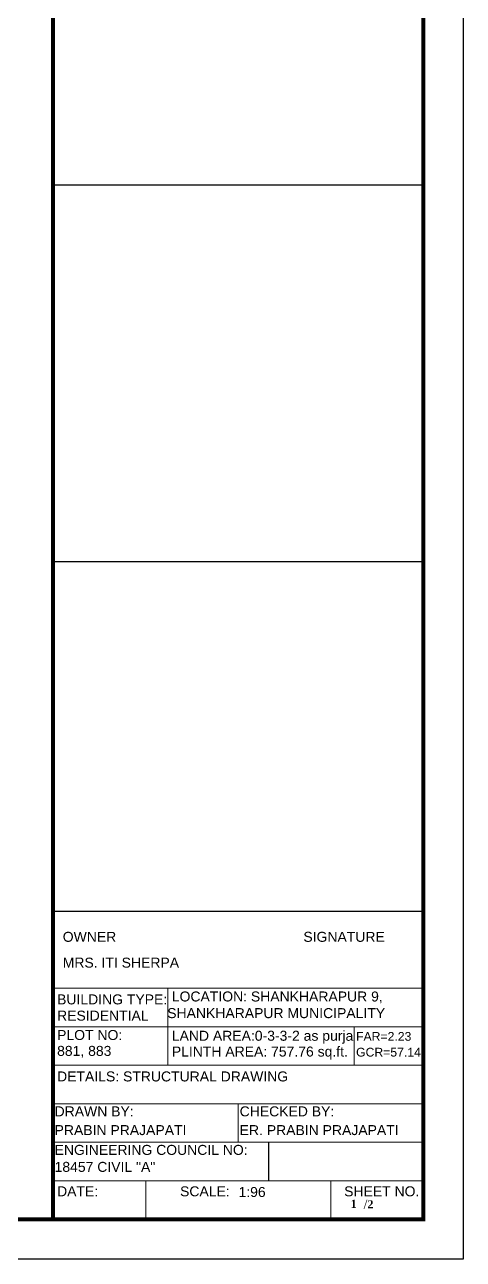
# Model space of a CAD drawing. Header units: inches. Extents: x -4737 to 13205, y 2479 to 13285.
# Drawn here: x 8842 to 9368, y 9074 to 10558 of the extents above; entities that cross this region are included whole.
import ezdxf

# ---------------------------------------------------------------- set-up
doc = ezdxf.new("R2010")
doc.units = ezdxf.units.IN
doc.header["$MEASUREMENT"] = 0
doc.layers.add('A-Wall', color=7, linetype='Continuous')
doc.layers.add('Text', color=7, linetype='Continuous', lineweight=13)
doc.layers.add('Text 0.200', color=122, linetype='Continuous', lineweight=20)
doc.styles.add('ordinary', font='arial.ttf')
doc.styles.get("Standard").update_dxf_attribs({"font": 'arial.ttf'})

msp = doc.modelspace()

# ---------------------------------------------------------------- linework, layer by layer
for p, q in [((8875.7, 10365.3), (9320.4, 10365.3)), ((8875.7, 9912.6), (9320.4, 9912.6)), ((8875.7, 9492.3), (9320.4, 9492.3))]:
    msp.add_line(p, q)
msp.add_lwpolyline([(6193.6, 9073.8), (6193.6, 11318.8), (9368.4, 11318.8), (9368.4, 9073.8)], close=True)
at = {"const_width": 4.8}
msp.add_lwpolyline([(9320.4, 9121.8), (9320.4, 11270.8), (6337.6, 11270.8), (6337.6, 9121.8)], close=True, dxfattribs=at)
msp.add_lwpolyline([(8875.7, 9121.8), (8875.7, 11270.8)], dxfattribs=at)
at = {"layer": 'A-Wall', "ltscale": 50}
msp.add_line((9134.4, 9214.4), (9134.4, 9168.1), dxfattribs=at)
at = {"layer": 'Text'}
for p, q in [((8875.7, 9399.7), (9320.4, 9399.7)), ((9013.6, 9399.7), (9013.6, 9307.1)), ((8875.7, 9353.4), (9320.4, 9353.4)), ((9237.5, 9353.4), (9237.5, 9307)), ((8875.7, 9307.1), (9320.4, 9307.1)), ((8875.7, 9260.7), (9320.4, 9260.7)), ((9098.1, 9260.7), (9098.1, 9214.4)), ((8875.7, 9214.4), (9320.4, 9214.4)), ((8875.7, 9168.1), (9320.4, 9168.1)), ((8986.9, 9121.8), (8986.9, 9168.1)), ((9209.2, 9121.8), (9209.2, 9168.1))]:
    msp.add_line(p, q, dxfattribs=at)

# ---------------------------------------------------------------- texts
at = {"insert": (9209.2, 9159), "char_height": 6.5423, "width": 86.843, "attachment_point": 1}
msp.add_mtext('\\A1;{\\fTimes New Roman|b1|i0|c0|p18;\\H1.2367x;\\P\\pi29.41602;\\H0.80859x;    \\fBookman Old Style|b0|i0|c0|p18;\\H1.6907x;/\\fBookman Old Style|b1|i0|c0|p18;\\H0.86414x;2\\fArial|b1|i0|c0|p34;\\H1.2047x; \\H0.8998x;   }', dxfattribs=at)
at = {"layer": 'Text', "style": 'ordinary'}
for s, height, p in [('OWNER', 12, (8887.3, 9455.4)), ('SIGNATURE', 12, (9176.3, 9455.4)), ('MRS. ITI SHERPA', 12, (8887.3, 9424.4)), ('LOCATION: SHANKHARAPUR 9,', 12, (9018.3, 9383.7)), ('BUILDING TYPE:  ', 12, (8880.5, 9380.2)), ('RESIDENTIAL', 12, (8880.5, 9360.7)), ('SHANKHARAPUR MUNICIPALITY', 12, (9012.8, 9363.7)), ('PLOT NO: ', 12, (8880.5, 9337.4)), ('LAND AREA:0-3-3-2 as purja', 12, (9018.3, 9336.5)), ('FAR=2.23', 10.5, (9239.6, 9336.5)), ('881, 883 ', 12, (8880.5, 9318.3)), ('PLINTH AREA: 757.76 sq.ft.', 12, (9018.3, 9317.5)), ('GCR=57.14', 10.5, (9239.6, 9317.5)), ('DETAILS: STRUCTURAL DRAWING ', 12, (8880.5, 9287.6)), ('DRAWN BY:', 12, (8877.5, 9245.6)), ('CHECKED BY: ', 12, (9099.8, 9245.6)), ('PRABIN PRAJAPATI', 12, (8877.5, 9223.1)), ('ER. PRABIN PRAJAPATI', 12, (9099.8, 9223.1)), ('ENGINEERING COUNCIL NO:', 12, (8877.5, 9199.3)), ('18457 CIVIL "A"', 12, (8877.5, 9178.9)), ('DATE:', 12, (8880.5, 9149.5)), ('SCALE:', 12, (9028.2, 9149.5)), ('SHEET NO.', 12, (9225.3, 9149.5))]:
    msp.add_text(s, height=height, dxfattribs=at).set_placement(p)
msp.add_attdef('1:96', (9098.4, 9148.7), 'SCALE', height=12, dxfattribs=at)
at = {"layer": 'Text 0.200', "ltscale": 10, "insert": (9236.7, 9145.4), "char_height": 9.93, "width": 19.482, "attachment_point": 2}
msp.add_mtext('{\\fBookman Old Style|b1|i0|c0|p18;1}', dxfattribs=at)

doc.saveas('drawing.dxf')
